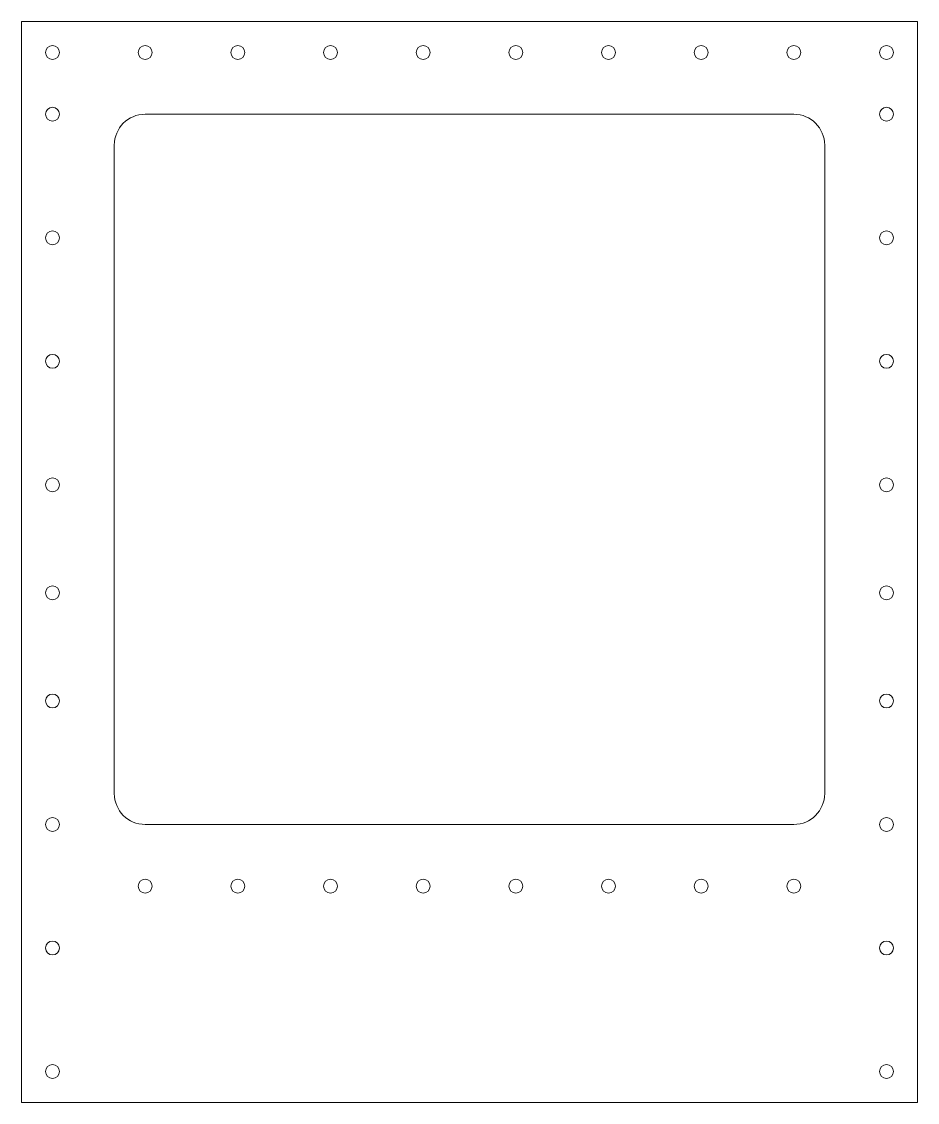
# Model space of a CAD drawing. Header units: millimetres. Extents: x 2999.8 to 3057.8, y 1866.4 to 1936.4.
import ezdxf

# ---------------------------------------------------------------- set-up
doc = ezdxf.new("R2010")
doc.units = ezdxf.units.MM
doc.layers.add('Agujero', color=20, linetype='Continuous', lineweight=20)
doc.layers.add('BLOQUES', color=9, linetype='Continuous', lineweight=20)

msp = doc.modelspace()

# ---------------------------------------------------------------- linework, layer by layer
at = {"layer": 'Agujero'}
for centre in [(3001.826, 1934.363), (3007.826, 1934.363), (3013.826, 1934.363), (3019.826, 1934.363), (3025.826, 1934.363), (3031.826, 1934.363), (3037.826, 1934.363), (3043.826, 1934.363), (3049.826, 1934.363), (3055.826, 1934.363), (3001.826, 1930.363), (3055.826, 1930.363), (3001.826, 1922.363), (3055.826, 1922.363), (3001.826, 1914.363), (3055.826, 1914.363), (3001.826, 1906.363), (3055.826, 1906.363), (3001.826, 1899.363), (3055.826, 1899.363), (3001.826, 1892.363), (3055.826, 1892.363), (3001.826, 1884.363), (3055.826, 1884.363), (3007.826, 1880.363), (3013.826, 1880.363), (3019.826, 1880.363), (3025.826, 1880.363), (3031.826, 1880.363), (3037.826, 1880.363), (3043.826, 1880.363), (3049.826, 1880.363), (3001.826, 1876.363), (3055.826, 1876.363), (3001.826, 1868.363), (3055.826, 1868.363)]:
    msp.add_circle(centre, 0.45, dxfattribs=at)
at = {"layer": 'BLOQUES'}
for p, q in [((3049.826, 1930.363), (3007.826, 1930.363)), ((3005.826, 1886.363), (3005.826, 1928.363)), ((3051.826, 1886.363), (3051.826, 1928.363)), ((3049.826, 1884.363), (3007.826, 1884.363))]:
    msp.add_line(p, q, dxfattribs=at)
msp.add_lwpolyline([(2999.826, 1866.363), (3057.826, 1866.363), (3057.826, 1936.363), (2999.826, 1936.363)], close=True, dxfattribs=at)
for centre, start, end in [((3007.826, 1928.363), 90, 180), ((3049.826, 1928.363), 0, 90), ((3007.826, 1886.363), 180, 270), ((3049.826, 1886.363), 270, 0)]:
    msp.add_arc(centre, 2, start, end, dxfattribs=at)

doc.saveas('drawing.dxf')
